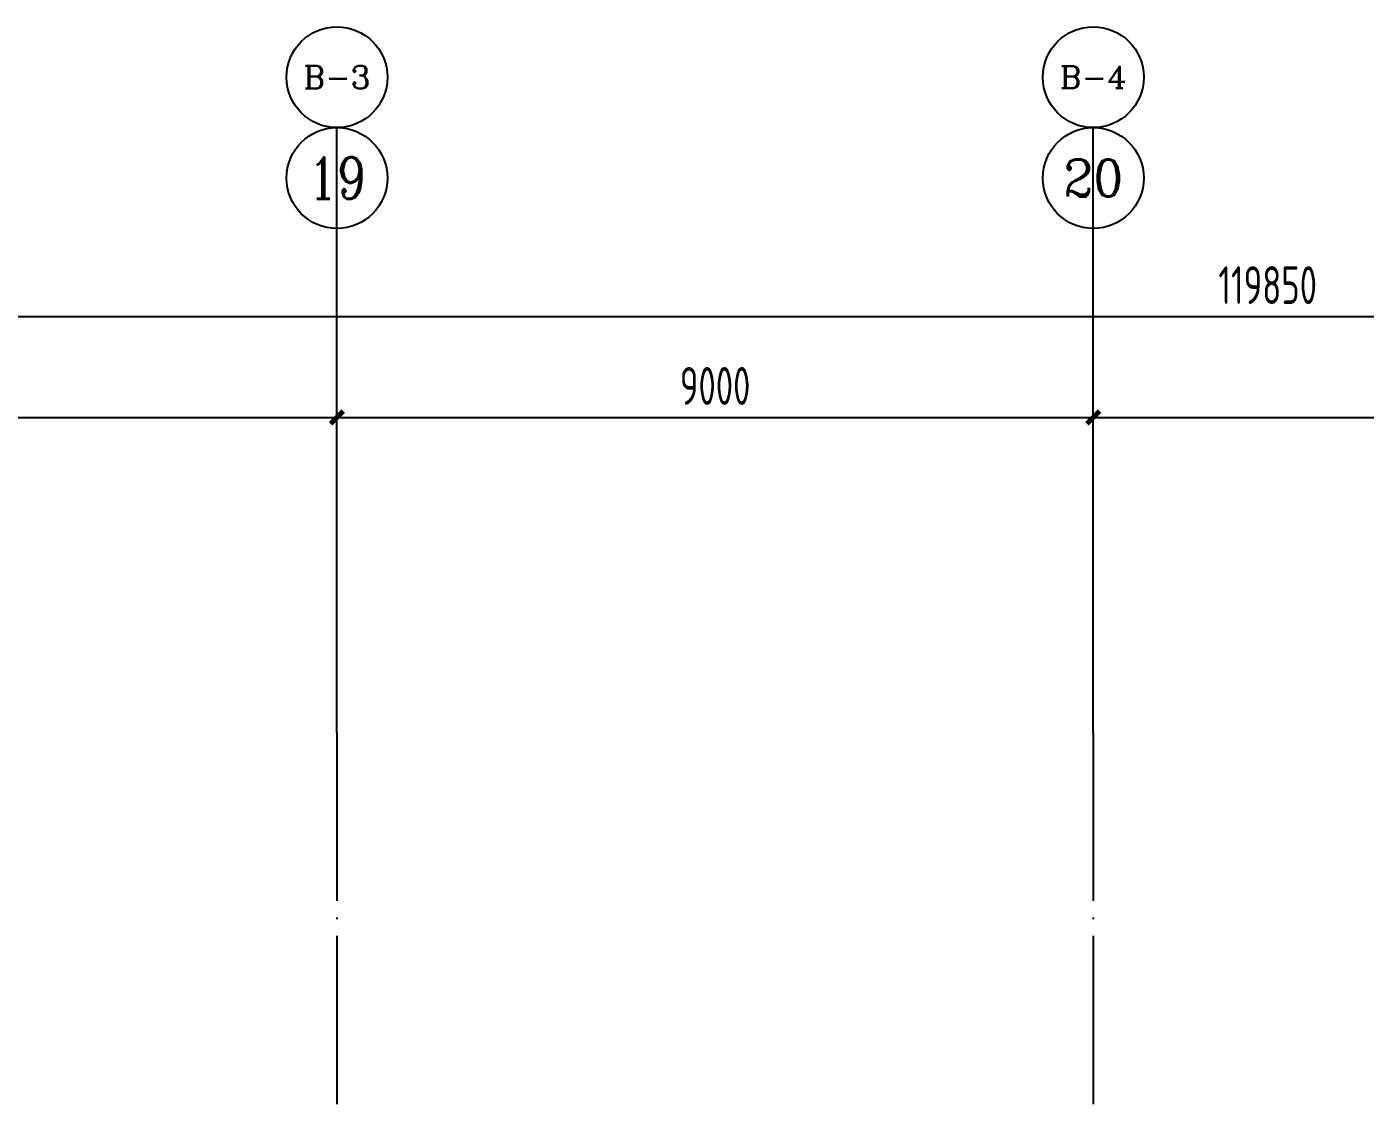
# Model space of a CAD drawing. Extents: x -502255 to 1362592, y -400300 to 332622.
# Drawn here: x 254767 to 270694, y -78442 to -65548 of the extents above; entities that cross this region are included whole.
import ezdxf
from ezdxf.enums import TextEntityAlignment as Align

# ---------------------------------------------------------------- set-up
doc = ezdxf.new("R2010")
doc.units = 0
doc.header["$LTSCALE"] = 1000
doc.header["$MEASUREMENT"] = 0
doc.linetypes.add('DOTE', pattern=[2.42, 2, -0.2, 0.02, -0.2])
for name, color, linetype in [('AXIS_TEXT', 7, 'Continuous'), ('S-DIM', 3, 'Continuous'), ('S-DOTE', 8, 'DOTE')]:
    doc.layers.add(name, color=color, linetype=linetype)
doc.styles.add('_TCH_AXIS', font='COMPLEX', dxfattribs={"bigfont": 'GBCBIG'})
doc.styles.add('COMPLEX', font='COMPLEX.shx', dxfattribs={"width": 0.65})
doc.styles.get("Standard").update_dxf_attribs({"font": 'tssdeng2.shx', "width": 0.7, "bigfont": '@@hztxt.shx'})
doc.dimstyles.new('TSSD_150_150', dxfattribs={"dimtxt": 450, "dimasz": 150, "dimexe": 150, "dimexo": 375, "dimgap": 150, "dimtad": 1, "dimdec": 0, "dimzin": 0, "dimdsep": 46, "dimtxsty": 'Standard', "dimblk": 'ARCHTICK', "dimcen": 0, "dimdle": 150, "dimclrt": 7, "dimadec": 0, "dimazin": 0, "dimtfac": 1, "dimtdec": 0, "dimtix": 1, "dimtmove": 2, "dimatfit": 3, "dimfxl": 1, "dimtolj": 1, "dimtzin": 0, "dimarcsym": 0})

# ---------------------------------------------------------------- blocks, each defined once
blk = doc.blocks.new('_ArchTick')
at = {"color": 0, "linetype": 'ByBlock', "const_width": 0.4}
blk.add_lwpolyline([(-0.5, -0.5), (0.5, 0.5)], dxfattribs=at)
blk = doc.blocks.new('*D2065')
at = {"layer": 'Defpoints', "color": 0, "transparency": 16777216}
for p in [(1116055, 263982), (1027055, 259032), (1116055, 259032)]:
    blk.add_point(p, dxfattribs=at)
at = {"layer": 'S-DIM', "color": 0, "lineweight": -2, "transparency": 16777216}
for p, q in [((1027055, 259407), (1027055, 264132)), ((1116055, 259407), (1116055, 264132)), ((1026905, 263982), (1116205, 263982))]:
    blk.add_line(p, q, dxfattribs=at)
at = {"layer": 'S-DIM', "color": 0, "lineweight": -2, "transparency": 16777216, "xscale": 150, "yscale": 150, "zscale": 150, "rotation": 180}
blk.add_blockref('_ArchTick', (1027055, 263982), dxfattribs=at)
at = {"layer": 'S-DIM', "color": 0, "lineweight": -2, "transparency": 16777216, "xscale": 150, "yscale": 150, "zscale": 150}
blk.add_blockref('_ArchTick', (1116055, 263982), dxfattribs=at)
at = {"layer": 'S-DIM', "color": 7, "transparency": 16777216, "insert": (1071555, 264357), "char_height": 450, "attachment_point": 5}
blk.add_mtext('\\A1;89000', dxfattribs=at)
blk = doc.blocks.new('*D2067')
at = {"layer": 'Defpoints', "color": 0, "transparency": 16777216}
for p in [(1045055, 262782), (1036055, 259032), (1045055, 259032)]:
    blk.add_point(p, dxfattribs=at)
at = {"layer": 'S-DIM', "color": 0, "lineweight": -2, "transparency": 16777216}
for p, q in [((1036055, 259407), (1036055, 262932)), ((1045055, 259407), (1045055, 262932)), ((1035905, 262782), (1045205, 262782))]:
    blk.add_line(p, q, dxfattribs=at)
at = {"layer": 'S-DIM', "color": 0, "lineweight": -2, "transparency": 16777216, "xscale": 150, "yscale": 150, "zscale": 150, "rotation": 180}
blk.add_blockref('_ArchTick', (1036055, 262782), dxfattribs=at)
at = {"layer": 'S-DIM', "color": 0, "lineweight": -2, "transparency": 16777216, "xscale": 150, "yscale": 150, "zscale": 150}
blk.add_blockref('_ArchTick', (1045055, 262782), dxfattribs=at)
at = {"layer": 'S-DIM', "color": 7, "transparency": 16777216, "insert": (1040555, 263157), "char_height": 450, "attachment_point": 5}
blk.add_mtext('\\A1;9000', dxfattribs=at)
blk = doc.blocks.new('*D2068')
at = {"layer": 'Defpoints', "color": 0, "transparency": 16777216}
for p in [(1054055, 262782), (1045055, 259032), (1054055, 259032)]:
    blk.add_point(p, dxfattribs=at)
at = {"layer": 'S-DIM', "color": 0, "lineweight": -2, "transparency": 16777216}
for p, q in [((1045055, 259407), (1045055, 262932)), ((1054055, 259407), (1054055, 262932)), ((1044905, 262782), (1054205, 262782))]:
    blk.add_line(p, q, dxfattribs=at)
at = {"layer": 'S-DIM', "color": 0, "lineweight": -2, "transparency": 16777216, "xscale": 150, "yscale": 150, "zscale": 150, "rotation": 180}
blk.add_blockref('_ArchTick', (1045055, 262782), dxfattribs=at)
at = {"layer": 'S-DIM', "color": 0, "lineweight": -2, "transparency": 16777216, "xscale": 150, "yscale": 150, "zscale": 150}
blk.add_blockref('_ArchTick', (1054055, 262782), dxfattribs=at)
at = {"layer": 'S-DIM', "color": 7, "transparency": 16777216, "insert": (1049555, 263157), "char_height": 450, "attachment_point": 5}
blk.add_mtext('\\A1;9000', dxfattribs=at)
blk = doc.blocks.new('*D2069')
at = {"layer": 'Defpoints', "color": 0, "transparency": 16777216}
for p in [(1063055, 262782), (1054055, 259032), (1063055, 259032)]:
    blk.add_point(p, dxfattribs=at)
at = {"layer": 'S-DIM', "color": 0, "lineweight": -2, "transparency": 16777216}
for p, q in [((1054055, 259407), (1054055, 262932)), ((1063055, 259407), (1063055, 262932)), ((1053905, 262782), (1063205, 262782))]:
    blk.add_line(p, q, dxfattribs=at)
at = {"layer": 'S-DIM', "color": 0, "lineweight": -2, "transparency": 16777216, "xscale": 150, "yscale": 150, "zscale": 150, "rotation": 180}
blk.add_blockref('_ArchTick', (1054055, 262782), dxfattribs=at)
at = {"layer": 'S-DIM', "color": 0, "lineweight": -2, "transparency": 16777216, "xscale": 150, "yscale": 150, "zscale": 150}
blk.add_blockref('_ArchTick', (1063055, 262782), dxfattribs=at)
at = {"layer": 'S-DIM', "color": 7, "transparency": 16777216, "insert": (1058555, 263157), "char_height": 450, "attachment_point": 5}
blk.add_mtext('\\A1;9000', dxfattribs=at)
blk = doc.blocks.new('_AXISO')
blk.add_circle((0, 0), 0.5)
at = {"layer": 'AXIS_TEXT', "style": 'COMPLEX', "width": 1.041667}
blk.add_attdef('A', text='', height=0.56, dxfattribs=at).set_placement((-0.25, -0.28), (0.25, -0.28), align=Align.FIT)
blk = doc.blocks.new('*D2096')
at = {"layer": 'Defpoints', "color": 0, "transparency": 16777216}
for p in [(1116055, 263982), (996205, 259032), (1116055, 259032)]:
    blk.add_point(p, dxfattribs=at)
at = {"layer": 'S-DIM', "color": 0, "lineweight": -2, "transparency": 16777216}
for p, q in [((996205, 259407), (996205, 264132)), ((1116055, 259407), (1116055, 264132)), ((996055, 263982), (1116205, 263982))]:
    blk.add_line(p, q, dxfattribs=at)
at = {"layer": 'S-DIM', "color": 0, "lineweight": -2, "transparency": 16777216, "xscale": 150, "yscale": 150, "zscale": 150, "rotation": 180}
blk.add_blockref('_ArchTick', (996205, 263982), dxfattribs=at)
at = {"layer": 'S-DIM', "color": 0, "lineweight": -2, "transparency": 16777216, "xscale": 150, "yscale": 150, "zscale": 150}
blk.add_blockref('_ArchTick', (1116055, 263982), dxfattribs=at)
at = {"layer": 'S-DIM', "color": 7, "transparency": 16777216, "insert": (1056130, 264357), "char_height": 450, "attachment_point": 5}
blk.add_mtext('\\A1;119850', dxfattribs=at)
blk = doc.blocks.new('*D2103')
at = {"layer": 'Defpoints', "color": 0, "transparency": 16777216}
for p in [(1045055, 262782), (1036055, 259032), (1045055, 259032)]:
    blk.add_point(p, dxfattribs=at)
at = {"layer": 'S-DIM', "color": 0, "lineweight": -2, "transparency": 16777216}
for p, q in [((1036055, 259407), (1036055, 262932)), ((1045055, 259407), (1045055, 262932)), ((1035905, 262782), (1045205, 262782))]:
    blk.add_line(p, q, dxfattribs=at)
at = {"layer": 'S-DIM', "color": 0, "lineweight": -2, "transparency": 16777216, "xscale": 150, "yscale": 150, "zscale": 150, "rotation": 180}
blk.add_blockref('_ArchTick', (1036055, 262782), dxfattribs=at)
at = {"layer": 'S-DIM', "color": 0, "lineweight": -2, "transparency": 16777216, "xscale": 150, "yscale": 150, "zscale": 150}
blk.add_blockref('_ArchTick', (1045055, 262782), dxfattribs=at)
at = {"layer": 'S-DIM', "color": 7, "transparency": 16777216, "insert": (1040555, 263157), "char_height": 450, "attachment_point": 5}
blk.add_mtext('\\A1;9000', dxfattribs=at)
blk = doc.blocks.new('*D2104')
at = {"layer": 'Defpoints', "color": 0, "transparency": 16777216}
for p in [(1054055, 262782), (1045055, 259032), (1054055, 259032)]:
    blk.add_point(p, dxfattribs=at)
at = {"layer": 'S-DIM', "color": 0, "lineweight": -2, "transparency": 16777216}
for p, q in [((1045055, 259407), (1045055, 262932)), ((1054055, 259407), (1054055, 262932)), ((1044905, 262782), (1054205, 262782))]:
    blk.add_line(p, q, dxfattribs=at)
at = {"layer": 'S-DIM', "color": 0, "lineweight": -2, "transparency": 16777216, "xscale": 150, "yscale": 150, "zscale": 150, "rotation": 180}
blk.add_blockref('_ArchTick', (1045055, 262782), dxfattribs=at)
at = {"layer": 'S-DIM', "color": 0, "lineweight": -2, "transparency": 16777216, "xscale": 150, "yscale": 150, "zscale": 150}
blk.add_blockref('_ArchTick', (1054055, 262782), dxfattribs=at)
at = {"layer": 'S-DIM', "color": 7, "transparency": 16777216, "insert": (1049555, 263157), "char_height": 450, "attachment_point": 5}
blk.add_mtext('\\A1;9000', dxfattribs=at)
blk = doc.blocks.new('*D2105')
at = {"layer": 'Defpoints', "color": 0, "transparency": 16777216}
for p in [(1063055, 262782), (1054055, 259032), (1063055, 259032)]:
    blk.add_point(p, dxfattribs=at)
at = {"layer": 'S-DIM', "color": 0, "lineweight": -2, "transparency": 16777216}
for p, q in [((1054055, 259407), (1054055, 262932)), ((1063055, 259407), (1063055, 262932)), ((1053905, 262782), (1063205, 262782))]:
    blk.add_line(p, q, dxfattribs=at)
at = {"layer": 'S-DIM', "color": 0, "lineweight": -2, "transparency": 16777216, "xscale": 150, "yscale": 150, "zscale": 150, "rotation": 180}
blk.add_blockref('_ArchTick', (1054055, 262782), dxfattribs=at)
at = {"layer": 'S-DIM', "color": 0, "lineweight": -2, "transparency": 16777216, "xscale": 150, "yscale": 150, "zscale": 150}
blk.add_blockref('_ArchTick', (1063055, 262782), dxfattribs=at)
at = {"layer": 'S-DIM', "color": 7, "transparency": 16777216, "insert": (1058555, 263157), "char_height": 450, "attachment_point": 5}
blk.add_mtext('\\A1;9000', dxfattribs=at)
blk = doc.blocks.new('dsadasd')
at = {"layer": 'S-DIM'}
for p, q in [((1045054.9, 259031.5), (1045054.9, 266231.5)), ((1054054.9, 259031.5), (1054054.9, 266231.5)), ((1045054.9, 259031.5), (1045054.9, 265031.5)), ((1054054.9, 259031.5), (1054054.9, 265031.5))]:
    blk.add_line(p, q, dxfattribs=at)
at = {"layer": 'S-DOTE', "color": 8, "linetype": 'DOTE'}
for p, q in [((1045054.9, 259031.5), (1045054.9, 84926.2)), ((1054054.9, 259031.5), (1054054.9, 84926.2))]:
    blk.add_line(p, q, dxfattribs=at)
at = {"layer": 'S-DIM'}
ref = blk.add_blockref('_AXISO', (1045054.9, 266831.5), dxfattribs=dict(at, xscale=1200, yscale=1200, zscale=1200))
ref.add_attrib('A', 'B-3', dxfattribs={"layer": 'AXIS_TEXT', "height": 269.48, "style": '_TCH_AXIS'}).set_placement((1044657.1, 266696.8), (1045452.7, 266696.8), align=Align.FIT)
ref = blk.add_blockref('_AXISO', (1054054.9, 266831.5), dxfattribs=dict(at, xscale=1200, yscale=1200, zscale=1200))
ref.add_attrib('A', 'B-4', dxfattribs={"layer": 'AXIS_TEXT', "height": 261.89, "style": '_TCH_AXIS'}).set_placement((1053655.9, 266700.6), (1054454, 266700.6), align=Align.FIT)
ref = blk.add_blockref('_AXISO', (1045054.9, 265631.5), dxfattribs=dict(at, xscale=1200, yscale=1200, zscale=1200))
ref.add_attrib('A', '19', dxfattribs={"layer": 'AXIS_TEXT', "height": 492.67, "style": '_TCH_AXIS'}).set_placement((1044714.7, 265385.2), (1045395.1, 265385.2), align=Align.FIT)
ref = blk.add_blockref('_AXISO', (1054054.9, 265631.5), dxfattribs=dict(at, xscale=1200, yscale=1200, zscale=1200))
ref.add_attrib('A', '20', dxfattribs={"layer": 'AXIS_TEXT', "height": 441.41, "style": '_TCH_AXIS'}).set_placement((1053697.6, 265410.8), (1054412.3, 265410.8), align=Align.FIT)
for p1, p2, distance, picture, middle in [((996204.9, 259031.5), (1116054.9, 259031.5), 4950, '*D2096', (1056129.9, 264356.5)), ((1027054.9, 259031.5), (1116054.9, 259031.5), 4950, '*D2065', (1071554.9, 264356.5)), ((1036054.9, 259031.5), (1045054.9, 259031.5), 3750, '*D2067', (1040554.9, 263156.5)), ((1036054.9, 259031.5), (1045054.9, 259031.5), 3750, '*D2103', (1040554.9, 263156.5)), ((1045054.9, 259031.5), (1054054.9, 259031.5), 3750, '*D2068', (1049554.9, 263156.5)), ((1045054.9, 259031.5), (1054054.9, 259031.5), 3750, '*D2104', (1049554.9, 263156.5)), ((1054054.9, 259031.5), (1063054.9, 259031.5), 3750, '*D2069', (1058554.9, 263156.5)), ((1054054.9, 259031.5), (1063054.9, 259031.5), 3750, '*D2105', (1058554.9, 263156.5))]:
    dim = blk.add_aligned_dim(p1=p1, p2=p2, distance=distance, dimstyle='TSSD_150_150', dxfattribs=at)
    dim.commit()
    dim.dimension.update_dxf_attribs({"geometry": picture, "text_midpoint": middle})

msp = doc.modelspace()

# ---------------------------------------------------------------- block references
at = {"layer": 'S-DOTE'}
msp.add_blockref('dsadasd', (-786596.8, -332979.9), dxfattribs=at)

doc.saveas('drawing.dxf')
